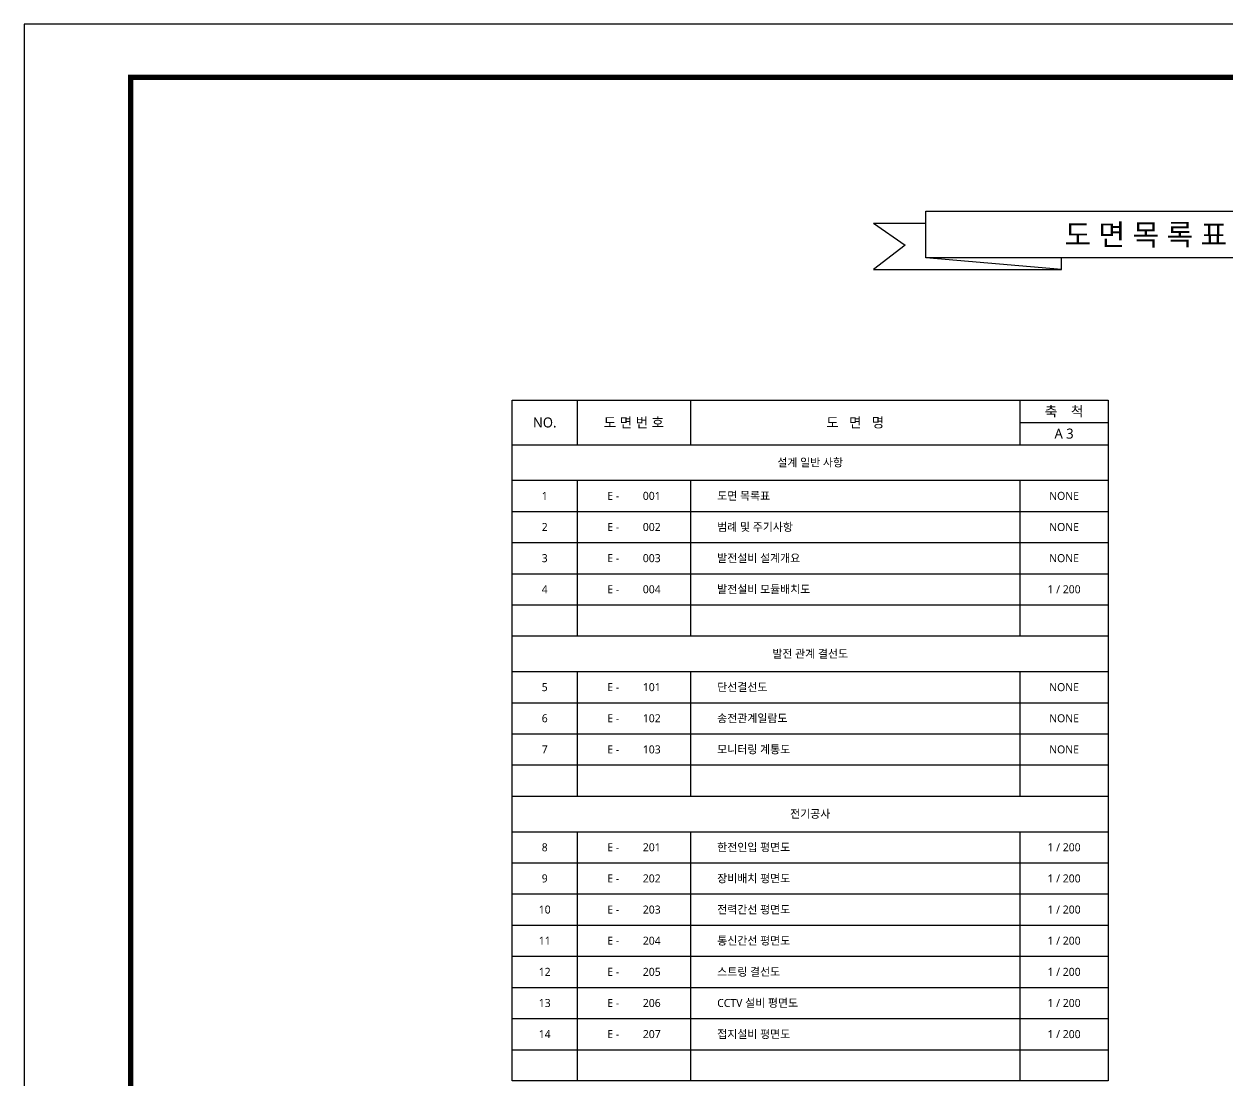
# Model space of a CAD drawing. Header units: millimetres. Extents: x 10297564 to 11610295, y -9287743 to -8409454.
# Drawn here: x 10381664 to 10426791, y -8611228 to -8571632 of the extents above; entities that cross this region are included whole.
import ezdxf
from ezdxf.enums import TextEntityAlignment as Align

# ---------------------------------------------------------------- set-up
doc = ezdxf.new("R2010")
doc.units = ezdxf.units.MM
doc.header["$LTSCALE"] = 100
for name, color, linetype in [('BOX', 7, 'Continuous'), ('BOX_Def', 8, 'Continuous'), ('LINE', 2, 'Continuous'), ('text', 7, 'Continuous')]:
    doc.layers.add(name, color=color, linetype=linetype)
doc.layers.add('TITLE', color=7, linetype='Continuous', lineweight=0)
doc.styles.add('MG', font='malgun.ttf')

# ---------------------------------------------------------------- blocks, each defined once
blk = doc.blocks.new('A$C78AD5414')
at = {"layer": 'BOX', "const_width": 2}
blk.add_lwpolyline([(40, 20), (40, 574), (811, 574), (811, 20)], close=True, dxfattribs=at)
at = {"layer": 'BOX_Def'}
blk.add_lwpolyline([(0, 0), (841, 0), (841, 594), (0, 594)], close=True, dxfattribs=at)

msp = doc.modelspace()

# ---------------------------------------------------------------- linework, layer by layer
at = {"layer": 'LINE', "color": 31}
for p, q in [((10415465, -8578638.9), (10431963, -8578638.9)), ((10415465, -8580385), (10415465, -8578638.9)), ((10413500.6, -8579085.1), (10414698.5, -8579919.8)), ((10413500.6, -8579085.1), (10415465, -8579085.1)), ((10414698.5, -8579919.8), (10413500.6, -8580831.2)), ((10431963, -8580385), (10415465, -8580385)), ((10420556.4, -8580831.2), (10415465, -8580385)), ((10420556.4, -8580831.2), (10420556.4, -8580385)), ((10413500.6, -8580831.2), (10420556.4, -8580831.2)), ((10402399.4, -8585724.5), (10402399.4, -8587391.2)), ((10406646.1, -8585724.5), (10406646.1, -8587391.2)), ((10418993.8, -8585724.5), (10418993.8, -8587391.2)), ((10418993.8, -8586557.9), (10422304.6, -8586557.9)), ((10399961.5, -8587391.2), (10422304.6, -8587391.2)), ((10399961.5, -8588724.5), (10422304.6, -8588724.5)), ((10402399.4, -8588724.5), (10402399.4, -8594557.9)), ((10406646.1, -8588724.5), (10406646.1, -8594557.9)), ((10418993.8, -8588724.5), (10418993.8, -8594557.9)), ((10399961.5, -8589891.2), (10422304.6, -8589891.2)), ((10399961.5, -8591057.9), (10422304.6, -8591057.9)), ((10399961.5, -8592224.5), (10422304.6, -8592224.5)), ((10399961.5, -8593391.2), (10422304.6, -8593391.2)), ((10399961.5, -8594557.9), (10422304.6, -8594557.9)), ((10399961.5, -8595891.2), (10422304.6, -8595891.2)), ((10402399.4, -8595891.2), (10402399.4, -8600557.9)), ((10406646.1, -8595891.2), (10406646.1, -8600557.9)), ((10418993.8, -8595891.2), (10418993.8, -8600557.9)), ((10399961.5, -8597057.9), (10422304.6, -8597057.9)), ((10399961.5, -8598224.5), (10422304.6, -8598224.5)), ((10399961.5, -8599391.2), (10422304.6, -8599391.2)), ((10399961.5, -8600557.9), (10422304.6, -8600557.9)), ((10399961.5, -8601891.2), (10422304.6, -8601891.2)), ((10402399.4, -8601891.2), (10402399.4, -8611224.5)), ((10406646.1, -8601891.2), (10406646.1, -8611224.5)), ((10418993.8, -8601891.2), (10418993.8, -8611224.5)), ((10399961.5, -8603057.9), (10422304.6, -8603057.9)), ((10399961.5, -8604224.5), (10422304.6, -8604224.5)), ((10399961.5, -8605391.2), (10422304.6, -8605391.2)), ((10399961.5, -8606557.9), (10422304.6, -8606557.9)), ((10399961.5, -8607724.5), (10422304.6, -8607724.5)), ((10399961.5, -8608891.2), (10422304.6, -8608891.2)), ((10399961.5, -8610057.9), (10422304.6, -8610057.9))]:
    msp.add_line(p, q, dxfattribs=at)
msp.add_lwpolyline([(10399961.5, -8611224.5), (10399961.5, -8585724.5), (10422304.6, -8585724.5), (10422304.6, -8611224.5), (10399961.5, -8611224.5)], dxfattribs=at)

# ---------------------------------------------------------------- block references
at = {"layer": 'TITLE', "color": 4, "xscale": 100, "yscale": 100, "zscale": 100}
msp.add_blockref('A$C78AD5414', (10381664, -8631031.8), dxfattribs=at)

# ---------------------------------------------------------------- texts
at = {"layer": 'text', "style": 'MG'}
msp.add_text('도 면 목 록 표', height=800, dxfattribs=at).set_placement((10423714, -8579511.9), align=Align.MIDDLE)
at = {"layer": 'text', "color": 3, "style": 'MG'}
for s, height, p in [('축    척', 375, (10420649.2, -8586141.2)), ('NO.', 375, (10401180.4, -8586557.9)), ('도 면 번 호', 375, (10404522.8, -8586557.9)), ('도   면   명', 375, (10412820, -8586557.9)), ('A 3', 375, (10420649.2, -8586974.5)), ('설계 일반 사항', 300, (10411133.1, -8588057.9)), ('발전 관계 결선도', 300, (10411133.1, -8595224.5)), ('전기공사', 300, (10411133.1, -8601224.5))]:
    msp.add_text(s, height=height, dxfattribs=at).set_placement(p, align=Align.MIDDLE_CENTER)
at = {"layer": 'text', "style": 'MG'}
for s, p in [('1', (10401180.4, -8589307.9)), ('NONE', (10420649.2, -8589307.9)), ('2', (10401180.4, -8590474.5)), ('NONE', (10420649.2, -8590474.5)), ('3', (10401180.4, -8591641.2)), ('NONE', (10420649.2, -8591641.2)), ('4', (10401180.4, -8592807.9)), ('1 / 200', (10420649.2, -8592807.9)), ('5', (10401180.4, -8596474.5)), ('NONE', (10420649.2, -8596474.5)), ('6', (10401180.4, -8597641.2)), ('NONE', (10420649.2, -8597641.2)), ('7', (10401180.4, -8598807.9)), ('NONE', (10420649.2, -8598807.9)), ('8', (10401180.4, -8602474.5)), ('1 / 200', (10420649.2, -8602474.5)), ('9', (10401180.4, -8603641.2)), ('1 / 200', (10420649.2, -8603641.2)), ('10', (10401180.4, -8604807.9)), ('1 / 200', (10420649.2, -8604807.9)), ('11', (10401180.4, -8605974.5)), ('1 / 200', (10420649.2, -8605974.5)), ('12', (10401180.4, -8607141.2)), ('1 / 200', (10420649.2, -8607141.2)), ('13', (10401180.4, -8608307.9)), ('1 / 200', (10420649.2, -8608307.9)), ('14', (10401180.4, -8609474.5)), ('1 / 200', (10420649.2, -8609474.5))]:
    msp.add_text(s, height=300, dxfattribs=at).set_placement(p, align=Align.MIDDLE_CENTER)
for s, p in [('E -', (10403527.7, -8589307.9)), ('001', (10404857.9, -8589307.9)), ('도면 목록표', (10407646.1, -8589307.9)), ('E -', (10403527.7, -8590474.5)), ('002', (10404857.9, -8590474.5)), ('범례 및 주기사항', (10407646.1, -8590474.5)), ('E -', (10403527.7, -8591641.2)), ('003', (10404857.9, -8591641.2)), ('발전설비 설계개요', (10407646.1, -8591641.2)), ('E -', (10403527.7, -8592807.9)), ('004', (10404857.9, -8592807.9)), ('발전설비 모듈배치도', (10407646.1, -8592807.9)), ('단선결선도', (10407646.1, -8596474.5)), ('E -', (10403527.7, -8596474.5)), ('101', (10404857.9, -8596474.5)), ('E -', (10403527.7, -8597641.2)), ('102', (10404857.9, -8597641.2)), ('송전관계일람도', (10407646.1, -8597641.2)), ('E -', (10403527.7, -8598807.9)), ('103', (10404857.9, -8598807.9)), ('모니터링 계통도', (10407646.1, -8598807.9)), ('E -', (10403527.7, -8602474.5)), ('201', (10404857.9, -8602474.5)), ('한전인입 평면도', (10407646.1, -8602474.5)), ('E -', (10403527.7, -8603641.2)), ('202', (10404857.9, -8603641.2)), ('장비배치 평면도', (10407646.1, -8603641.2)), ('E -', (10403527.7, -8604807.9)), ('203', (10404857.9, -8604807.9)), ('전력간선 평면도', (10407646.1, -8604807.9)), ('E -', (10403527.7, -8605974.5)), ('204', (10404857.9, -8605974.5)), ('통신간선 평면도', (10407646.1, -8605974.5)), ('E -', (10403527.7, -8607141.2)), ('205', (10404857.9, -8607141.2)), ('스트링 결선도', (10407646.1, -8607141.2)), ('E -', (10403527.7, -8608307.9)), ('206', (10404857.9, -8608307.9)), ('CCTV 설비 평면도', (10407646.1, -8608307.9)), ('E -', (10403527.7, -8609474.5)), ('207', (10404857.9, -8609474.5)), ('접지설비 평면도', (10407646.1, -8609474.5))]:
    msp.add_text(s, height=300, dxfattribs=at).set_placement(p, align=Align.MIDDLE_LEFT)

doc.saveas('drawing.dxf')
